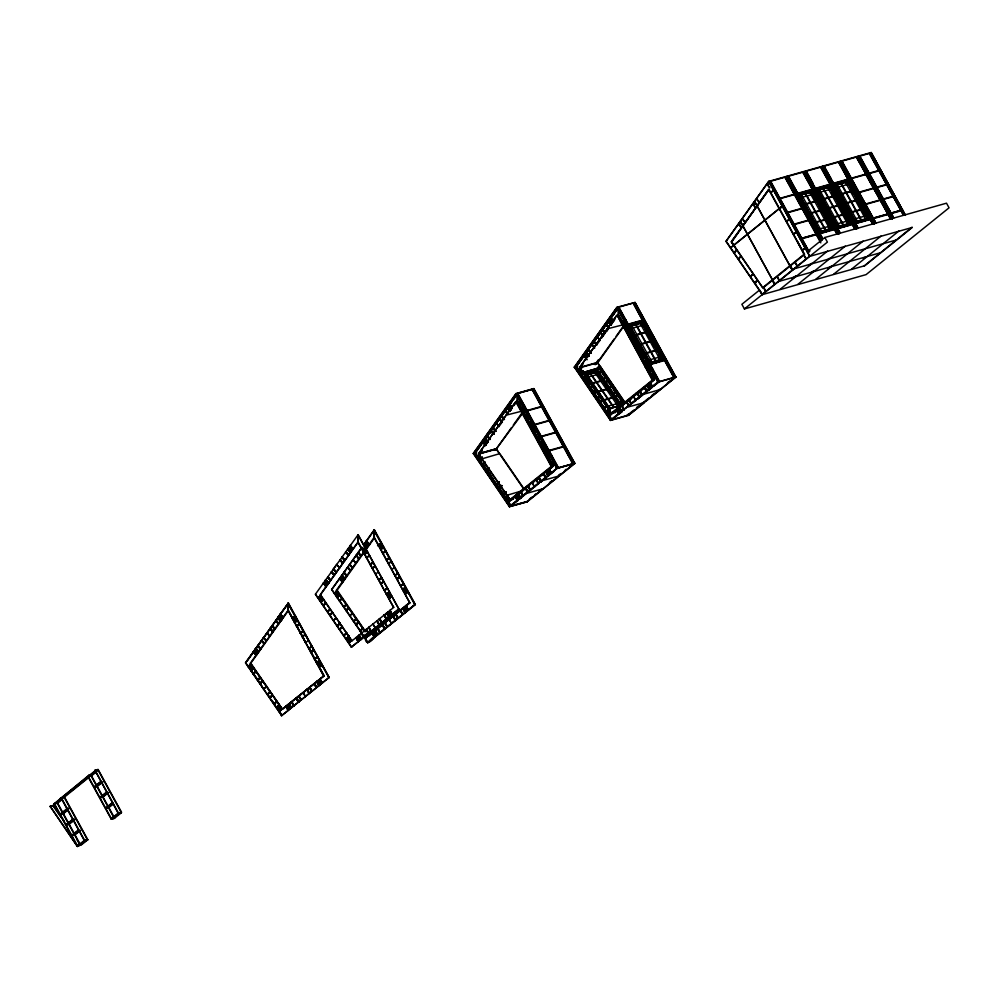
<?xml version="1.0" encoding="UTF-8"?>
<svg xmlns="http://www.w3.org/2000/svg" width="999" height="999" viewBox="0 0 999 999"><rect width="100%" height="100%" fill="white"/><g stroke="black" fill="none" stroke-linecap="round" stroke-linejoin="round"><path stroke-width="1.5" d="M250.499 663.311L282.23 709.377L323.888 675.836L288.149 610.551L288.149 603.234L245.717 662.699L281.618 715.671L329.171 677.547L288.449 603.146L245.417 662.787L281.918 715.596L279.72 711.563M357.854 534.74L357.854 542.07L393.594 607.355L358.142 541.982L357.854 534.74L398.876 609.053L358.142 534.665L315.422 594.218L351.323 647.19L398.876 609.053M363.986 544.592L374.338 530.094L374.338 537.425L409.777 602.784L374.038 537.499L374.051 530.182L415.072 604.495L407.854 610.152L407.417 608.641M517.22 395.104L517.22 400.961L553.259 466.158L517.507 400.886L517.519 395.017M618.581 308.703L618.568 314.56L654.308 379.845L618.281 314.648L618.281 308.778M586.563 352.422L576.423 366.621L579.07 370.467M281.081 615.484L280.394 614.098L283.179 617.519L282.005 616.508L280.02 619.28L280.931 617.357M263.861 637.587L278.309 617.357M281.493 620.204L278.122 616.957L288.449 603.146M266.271 640.883L263.286 637.762M282.68 617.894L283.479 617.432L282.58 616.333M336.638 564.485L339.71 567.819L336.638 564.485L333.279 569.193L336.064 572.602L320.204 594.83L351.935 640.896L320.492 594.742L358.142 541.982L336.064 572.602M350.786 547.002C347.415 540.834 358.279 555.556 350.1 545.604M361.988 547.402L331.606 589.647L361.7 547.477M352.46 567.744L349.463 564.622L352.547 567.956L349.975 564.248M368.868 544.755L369.368 544.38L367.969 543.668M517.957 500.536L510.701 506.081L474.787 453.109L517.22 393.643L557.954 468.032M510.988 506.006L475.074 453.022L516.658 394.767M507.467 407.979L511.775 401.923M620.516 411.001L617.732 413.087L618.993 414.086L611.75 419.767L575.849 366.783L618.281 307.317L659.015 381.718M617.719 308.441L576.136 366.708L612.05 419.68L615.384 416.995M611.5 319.493L610.826 318.094L613.611 321.516M594.293 341.596L597.652 336.888L599.85 340.472L597.489 343.781M608.516 321.653L618.006 308.354M609.939 321.678L608.753 320.667L611.625 324.3L610.938 322.902M611.438 321.89L611.65 321.278L611.438 321.89C609.24 326.298 612.824 317.382 613.099 321.89L611.338 324.375L609.128 320.791M596.703 344.88L593.706 341.758M762.299 294.618L725.998 241.346L768.656 181.418L871.253 152.497L905.057 214.623M804.12 254.27L768.643 189.46L731.705 242.033L762.911 287.999L804.595 254.445L768.905 189.248L731.206 241.92L762.674 287.65L804.382 254.058M246.865 661.413L252.897 652.959M256.144 648.413L253.172 651.922L256.543 655.169M256.356 648.114L258.142 645.616M258.354 645.317L260.989 641.62M255.719 651.997C251.885 653.833 258.004 650.461 255.245 649.35M280.956 616.945L280.007 616.658L281.293 615.197L279.308 617.969L278.334 616.658L281.206 620.292M255.981 652.322L254.832 652.896L256.306 651.173M280.382 617.12C283.279 614.335 277.497 621.128 281.256 616.208M255.107 653.221L256.568 651.498M281.518 616.533L280.344 618.181M280.057 618.269L281.219 617.27L281.006 617.894M256.056 652.859C259.328 649.225 253.134 655.044 256.169 655.044M291.908 616.795L288.436 610.476L250.799 663.224L282.517 709.302L250.212 663.398L287.862 610.639L287.862 603.309L329.171 677.547M273.152 631.892L270.579 628.184M325.05 583.054L326.336 581.58L325.349 582.979M350 548.089L349.013 549.487L350.299 548.014M324.563 584.065C319.655 578.671 331.343 593.518 323.464 583.266M324.837 584.328L326.298 582.604M349.787 549.363L351.248 547.639M325.1 584.652L326.561 582.929M350.05 549.7L351.511 547.964M326.049 584.29L325.062 585.676L326.348 584.203L325.686 583.828L326.348 584.203M326.835 583.191C331.73 588.598 320.055 573.738 327.934 583.99M350.999 549.325C354.108 546.391 349.638 549.687 351.298 549.238M350.512 550.337L351.111 551.51M341.246 578.496L340.247 579.882L341.533 578.409M342.02 577.397L341.421 576.223M366.196 543.531L367.47 542.057L366.483 543.444M365.709 544.542C360.801 539.135 372.49 553.995 364.598 543.743M341.021 579.77L342.495 578.034M365.971 544.805L367.445 543.069M341.283 580.094L342.757 578.359M366.233 545.129L367.707 543.394M342.245 579.72C345.342 576.785 340.871 580.094 342.532 579.632M367.195 544.755L366.196 546.141L367.482 544.68L366.82 544.305L367.482 544.68M341.758 580.731L342.357 581.905M365.047 631.855L336.401 590.259L364.485 550.899M364.985 550.524L374.038 537.499M364.248 552.197L337.125 590.222L364.86 630.481M366.046 549.687L374.325 538.086M515.946 393.581L473.264 453.409L509.453 506.768L527.297 501.735L574.875 463.436L533.803 388.549L515.946 393.581L557.017 468.469L574.875 463.436M476.423 452.797L473.426 453.608L516.133 393.806L534.015 388.823L516.008 393.981L556.743 468.381L574.587 463.349L533.866 388.948M485.714 438.449L475.374 452.947L479.77 459.827L480.556 458.953M487.512 435.939L504.582 412.013M513.498 399.513L517.807 393.469L558.541 467.869M510.651 405.519L508.678 408.291M484.203 443.231L485.664 441.496M509.153 408.266L510.914 406.456L509.415 408.591M484.465 443.556L485.939 441.82M510.002 408.429L511.176 406.78M485.427 443.181L487 441.62M510.302 407.679L509.378 409.602L511.65 406.743L509.84 404.632M508.079 407.117L510.277 410.701L512.05 408.216L511.65 406.743M494.955 449.125L478.583 453.746L516.058 401.398L551.748 466.583L510.052 500.149L478.359 454.07L515.746 401.673L551.261 466.421M482.042 450.262L479.907 454.195M485.539 445.367L487.3 442.882M499.575 425.686L501.935 422.377L499.15 418.956M509.877 411.263L506.88 408.141M513.911 405.606L517.507 400.886M482.33 450.187L478.009 456.78M511.525 427.56L496.203 449.038L499.55 453.883L496.441 448.776L524.325 410.976M513.299 425.075L522.177 412.637M646.365 400.599L675.811 376.898L657.804 382.055L617.07 307.655L635.077 302.497L675.936 377.11L628.359 415.409L610.501 420.442L574.313 367.083L617.007 307.255L635.039 302.447M577.472 366.471L574.487 367.295L617.007 307.255M598.438 335.789L600.799 332.48M601.011 332.18L602.797 329.67M603.009 329.383L606.73 324.163M586.138 355.994L585.476 355.632L584.49 357.018L586.763 354.158L585.377 353.434L586.263 354.533M611.388 320.954L610.426 320.667L612 319.118M609.727 321.978L611.713 319.193M611.65 321.278L610.476 322.265L610.801 321.116M585.264 356.905L587.025 355.095M611.675 320.217L610.764 322.178L611.937 320.542M610.476 322.265L611.975 320.13M585.526 357.23L587.062 356.693M586.7 356.243L586.475 356.855L588.061 355.307M587.762 355.382C581.455 356.743 591.995 364.21 583.891 355.844M611.525 413.786L579.645 367.482L616.795 315.359L579.408 367.744L611.825 413.698M581.455 366.246L583.091 363.948M588.973 355.706L585.988 352.585M601.423 338.261L602.996 336.064L600.212 332.642M603.209 335.764L604.994 333.254L602.21 329.832M606.081 331.73L607.842 329.27M614.972 319.28L613.311 321.603L611.113 318.019M594.767 347.914L592.207 344.18M606.381 331.643L608.141 329.183M598.513 359.603L596.053 363.049L596.628 363.886L595.754 363.137M597.265 362.712L614.36 338.748M616.133 336.263L622.352 327.56M579.907 367.744L597.764 362.712L623.501 326.636M809.864 256.318L768.83 181.368L725.998 241.346M768.855 189.86L731.443 241.596L734.789 246.516M253.122 673.963L255.881 671.116M257.417 680.207L259.877 677.434M260.177 677.347L257.705 680.119L260.19 677.372M339.31 600.836L342.058 597.976M343.606 607.067L346.066 604.295M343.893 606.98L346.353 604.22M482.492 464.285L484.415 462.362L482.767 464.185M339.785 629.607L342.245 626.835M340.072 629.52L342.545 626.748M276.835 701.56L274.375 704.32L276.86 701.573M486.775 470.529L489.248 467.757M344.081 635.839L346.84 632.991M583.541 377.972L586.013 375.199M586.301 375.112L583.841 377.884L586.313 375.137L584.927 373.127M587.837 384.203L590.297 381.431M501.91 485.639L499.45 488.411L501.923 485.664M602.672 380.02L605.132 377.247M602.959 379.945L605.431 377.172L603.209 380.294M503.746 494.655L506.206 491.883L503.434 494.717M617.807 395.142L616.158 396.99L617.819 395.154M622.102 401.373L619.63 404.145L622.115 401.398M80.557 845.029L77.41 846.453L50.187 806.318L53.247 805.456L64.423 821.665M49.95 806.58L53.247 805.456M90.235 775.761L88.199 776.348L111.563 819.03L114.623 818.156L91.259 775.474L98.039 770.017L94.967 770.891L54.046 803.77L77.41 846.453L50.187 806.318M80.744 845.366L87.812 839.747L64.448 797.065L61.376 797.926L84.753 840.609L77.41 846.453M250.836 663.786L248.064 666.62L251.124 663.711L250.287 665.022M249.101 666.096L248.314 666.97L249.151 665.659L251.149 669.068L250 667.407L250.911 666.87M251.536 667.682L251.011 668.019C247.302 661.987 254.171 671.39 249.887 665.796M250 667.407L251.149 666.608L250.474 665.634M251.798 667.719L252.872 666.758L252.035 668.069L249.75 664.76L250.886 666.408M251.199 668.631L250.687 669.43M250.649 669.867L253.122 667.107M250.811 670.616L253.296 667.869M251.111 670.529L253.584 667.782M251.061 670.966L253.534 668.219M251.348 670.891L253.821 668.131M319.98 596.54L321.066 595.579L320.279 596.453M319.643 597.489C323.214 598.301 319.742 600.899 320.167 597.14M319.992 598.838C321.478 599.125 316.908 595.317 320.292 598.751M320.891 597.839L322.315 599.425L321.178 597.764M253.359 674.313L255.844 671.565M253.659 674.238L256.131 671.49M320.891 600.137L320.105 601.023L321.191 600.062M320.804 602.047L323.576 599.213M321.054 602.397L323.813 599.562M323.364 605.744L326.124 602.921M334.39 593.556L337.237 590.397M335.289 592.956L334.49 593.843L335.577 592.882M335.839 592.919C339.398 593.731 335.939 596.341 336.363 592.582M257.655 680.556L260.14 677.809M257.954 680.469L260.427 677.722M336.188 594.268L337.625 595.841L336.188 594.268L337.362 593.194L335.939 591.62L337.362 593.194M337.974 594.592L339.061 593.618L338.274 594.505M259.728 683.553L262.2 680.806M337 597.477L339.473 594.73M260.015 683.466L262.487 680.719M337.287 597.402L339.772 594.655M259.965 683.903L262.437 681.156M337.237 597.839L339.722 595.079M260.252 683.816L262.737 681.068M337.537 597.752L340.01 595.004M327.647 611.987L330.132 609.24M327.947 611.9L330.419 609.153M339.548 601.186L342.02 598.438M339.835 601.098L342.32 598.351M473.426 453.608L476.548 452.622M329.72 614.984L332.192 612.237M330.007 614.897L332.48 612.15M329.957 615.334L332.43 612.587M263.886 689.098L266.371 686.35M330.257 615.247L332.729 612.499M479.021 456.381L480.894 458.004L479.021 456.381L479.545 456.031M343.843 607.417L346.316 604.67M344.131 607.342L346.616 604.582M477.959 457.217C478.821 452.784 481.88 464.61 479.932 457.105M267.233 694.455L269.705 691.695M267.52 694.367L269.992 691.62M267.47 694.804L269.942 692.057M267.769 694.717L270.242 691.97M480.257 456.743C477.659 451.348 481.718 461.426 481.955 457.167M482.242 457.08L481.156 458.042M482.192 457.517L479.72 460.264L481.019 461.163M480.007 460.189L481.693 458.316M494.955 449.188L478.583 453.808L481.705 458.916L499.787 453.621L523.988 488.798M480.182 460.939L481.83 459.103M345.904 610.414L348.389 607.667M480.469 460.864L482.117 459.028M346.203 610.339L348.676 607.579M480.419 461.288L482.067 459.453M346.154 610.764L348.626 608.016M480.719 461.213L482.367 459.378M346.441 610.689L348.913 607.941M269.543 697.801L272.015 695.054M269.83 697.714L272.302 694.967M337.225 625.886L339.697 623.126M337.512 625.799L339.985 623.051M482.729 464.647L485.202 461.888M337.462 626.236L339.947 623.488M483.017 464.56L484.665 462.724M337.762 626.148L340.234 623.401M574.487 367.295L577.597 366.296M339.535 629.233L342.008 626.485M339.822 629.145L342.295 626.398M273.826 704.033L276.598 701.198M487.025 470.879L488.961 468.968M581.543 367.707L578.483 370.629L581.256 367.794M353.409 621.316L355.894 618.568M579.52 370.092L578.733 370.979L579.57 369.667L581.855 372.977L581.006 371.241M276.136 707.392L278.908 704.557M353.708 621.228L356.181 618.481M353.658 621.665L356.131 618.918M580.606 369.717L580.069 370.055L581.668 371.765M276.386 707.742L279.146 704.907M353.946 621.59L356.418 618.831M279.608 705.581L277.135 708.328M581.318 370.417L580.169 368.756L582.754 371.99L580.781 373.951L583.254 371.191M279.108 706.38L279.32 705.656M277.385 708.678L278.172 707.804M281.106 709.777L278.521 706.543L279.558 706.018M278.671 707.579L280.369 709.652M343.831 635.464L346.303 632.717M489.085 473.876L491.033 471.965M344.118 635.389L346.591 632.629M489.335 474.225L491.271 472.315M581.955 371.678L580.307 369.792M583.004 370.841L582.754 371.99M279.683 710.501L278.883 711.375L280.22 710.764L277.635 707.529L279.358 709.028M279.67 708.204L280.819 709.864L281.606 708.978M580.819 373.514L581.618 372.627M583.304 370.766L582.217 371.728L581.568 370.617M355.719 624.662L358.191 621.915M356.019 624.587L358.491 621.84M581.243 374.613L584.003 371.79M581.48 374.975L584.253 372.14M281.893 708.903C275.399 717.245 283.142 704.545 281.393 709.702M346.129 638.823L348.614 636.063M346.428 638.736L348.901 635.988M346.378 639.173L348.851 636.425M346.665 639.085L349.138 636.338M586.063 374.238L596.903 370.979L620.978 405.919M595.004 364.573L596.378 363.524L595.591 364.41M347.877 639.31L347.078 640.197L348.164 639.235M595.292 364.498L596.091 363.611M348.426 639.273C351.985 640.084 348.526 642.694 348.951 638.935M583.791 378.321L586.263 375.574M494.905 477.584L492.957 479.508L497.177 484.615M348.776 640.621C349.013 639.098 351.049 644.892 349.063 640.534M349.662 639.635L348.526 637.974L349.95 639.547M350.562 640.946L351.648 639.972L350.861 640.859M360.015 630.906L362.487 628.146M360.302 630.819L362.787 628.071M594.243 371.116L594.904 370.392L594.755 371.853M596.69 368.806L597.577 367.807M594.23 371.94L594.492 372.939M596.915 369.555L598.551 367.682M596.678 370.429L599.05 367.807L624.113 404.233M596.603 370.704L599.075 367.957L582.754 372.59L600.849 367.295L625.049 402.472M596.091 371.89L597.24 370.617L621.303 405.557L620.641 406.293L596.578 371.341L587.424 373.851M596.316 372.427L596.803 371.89L586.688 374.837M579.645 367.482L597.502 362.387L624.812 402.734M496.59 484.777L499.075 482.03M496.89 484.69L499.363 481.943M496.84 485.127L499.313 482.38M497.127 485.039L498.776 483.216M588.086 384.553L590.559 381.805M598.101 373.551L599.363 372.652L598.713 373.376M588.374 384.478L590.846 381.718M601.098 371.391L598.626 374.138L601.386 371.303M366.146 634.989L367.295 636.65L366.146 634.989L365.259 635.976M498.901 488.124L501.373 485.377M499.188 488.049L500.849 486.213M365.584 635.614L366.496 636.338L365.522 635.426M590.147 387.55L592.619 384.802M590.434 387.475L592.919 384.727L590.684 387.824M365.871 637.362L365.072 638.249L366.158 637.287M590.384 387.912L592.869 385.152M367.52 642.619C383.641 625.936 366.408 651.485 365.309 638.598L368.082 635.764M366.483 548.101L363.698 544.68L374.325 529.657L415.359 604.595L367.782 642.894L365.459 638.661L368.306 635.489L409.602 602.534M726.273 241.471L762.337 294.268M602.921 380.369L605.681 377.547M595.666 391.346L594.605 393.019M503.196 494.355L505.669 491.608M594.318 393.094L595.966 391.258M503.484 494.28L505.132 492.445M604.982 383.366L607.742 380.544M605.219 383.728L607.991 380.894M505.506 497.714L507.979 494.967M505.794 497.627L508.266 494.88M505.744 498.064L508.216 495.317M506.031 497.977L507.692 496.153M508.179 496.79L506.793 498.576M507.529 498.126L507.03 498.926M509.727 499.975L507.792 498.164L508.616 497.739L509.29 498.726M508.091 498.089L509.677 499.787L509.153 500.137M597.652 398.451L600.124 395.704M508.616 497.739L507.792 498.164M597.939 398.376L600.424 395.616M597.902 398.801L599.55 396.978M598.189 398.726L599.837 396.89M508.141 499.512C509.94 499.675 503.858 494.43 509.577 501.098M609.677 388.087L611.912 386.089M609.977 387.999L611.625 386.163M509.04 500.824L508.254 501.698L509.877 501.011M510.227 499.75L511.013 498.876L511.588 499.7M508.791 501.973L511.263 499.225M736.6 249.738L734.115 252.485L735.339 252.148M599.962 401.798L601.61 399.975M600.249 401.723L601.898 399.887M734.365 252.847L736.837 250.087M612.487 394.268L614.959 391.521M612.774 394.193L615.259 391.433M613.548 393.706L615.209 391.87M613.024 394.543L615.496 391.795M738.411 258.729L740.883 255.969M604.258 408.042L605.906 406.206M604.545 407.954L606.193 406.118M738.661 259.078L741.133 256.331M615.621 396.703L617.27 394.867M615.084 397.54L617.557 394.792M606.568 411.388L609.04 408.641L606.805 411.738M606.855 411.313L609.328 408.554M607.092 411.663L608.741 409.827M609.44 409.453L610.089 408.716M609.74 409.665L607.267 412.412L590.734 387.387M607.554 412.337L608.953 410.539M609.989 410.015L609.19 410.901L610.277 409.94M607.804 412.687L608.591 411.8M609.378 411.501L608.853 411.85L610.789 413.648L610.052 412.487M610.639 414.772L608.066 411.538L609.79 413.024M618.706 403.259L608.229 406.106M619.917 402.934L621.565 401.111M610.739 413.474L609.09 411.588M618.631 404.632L620.391 403.184L619.73 403.908M620.204 402.859L621.853 401.024M610.102 414.498L609.315 415.384L610.926 414.685M612.025 412.987L609.552 415.734L654.02 379.92M750.549 276.348L753.021 273.589M750.786 276.698L753.258 273.938M757.317 279.832L754.844 282.58L756.056 282.23M757.554 280.182L755.082 282.929L756.305 282.592M600.849 367.295L598.101 363.923M506.768 495.342L520.392 491.308M513.036 499.313L509.852 499.762L513.036 498.688M607.829 409.028L622.939 404.57M615.584 412.575L611.126 413.211M253.396 673.863L255.894 671.128M323.102 605.382L325.587 602.647M323.389 605.294L325.886 602.559M327.397 611.613L330.182 608.803M269.78 698.151L272.265 695.416M274.076 704.395L276.561 701.66M355.969 625.024L358.454 622.29M356.256 624.937L358.741 622.202M360.264 631.256L362.749 628.521M360.552 631.168L363.037 628.446M499.138 488.474L501.635 485.751M600.199 402.16L601.86 400.337M604.495 408.391L606.98 405.656M615.871 397.065L617.519 395.242M620.154 403.296L621.815 401.473M626.81 330.219L628.658 328.708M525.749 416.546L527.597 415.035M630.519 337L633.304 334.74M529.47 423.326L532.242 421.066M382.567 553.084L385.639 550.736M296.391 626.223L299.163 623.95M386.288 559.865L389.061 557.604M386.576 559.79L389.348 557.517M300.1 633.004L303.172 630.656L300.387 632.904M540.459 442.807L542.307 441.296L540.159 442.857M645.242 363.261L648.014 361.001M380.806 583.99L383.579 581.73M381.094 583.903L383.866 581.643M384.515 590.771L387.587 588.423M311.101 652.472L313.873 650.212L310.801 652.534M314.81 659.265L317.595 656.992L314.797 659.24M769.018 181.706L871.253 152.884L905.231 215.372M617.07 307.655L658.079 382.142L675.936 377.11M786.65 176.398L821.578 240.497M770.579 192.295L774.575 189.71M770.778 192.682L774.787 190.085M635.077 302.497L675.649 377.023M622.727 322.153L624.625 320.629L626.311 324.313M623.538 321.89L622.639 322.615L623.913 321.353M624.1 321.953L625.849 323.926L624.899 323.152M623.613 321.428L625.299 325.125L624.313 323.314L625.611 322.427M778.533 199.088L880.606 170.392M625.386 324.663L624.5 325.374L622.439 322.227L625.799 319.817M822.352 166.333L856.555 229.096M523.039 408.266L523.601 407.979L524.5 410.327L523.326 408.191M623.801 327.285L652.322 380.095M626.748 324.912L644.43 320.005M624.812 326.573L626.96 325M625.024 326.96L627.172 325.374M628.383 324.538L650.237 364.036M523.251 409.64C524 408.079 525.886 415.859 522.564 407.754M629.545 324.65L630.893 324.263L628.858 324.837M628.945 325.549L642.632 321.366L663.448 359.39L662.062 360.701M630.869 324.962L630.981 323.726M523.651 412.088L526.436 409.84M631.68 325.774L631.655 324.65L639.547 322.565M523.751 412.899L525.686 411.238M524.05 412.812L525.899 411.313M523.963 413.286L525.824 411.788M629.745 328.059L630.906 327.435L630.357 327.884M524.25 413.199L526.111 411.7M627.022 330.607L628.87 329.108M627.31 330.519L629.17 329.021M779.332 208.304L783.341 205.707M798.026 193.681L819.879 233.179M779.545 208.679L783.553 206.094M639.81 321.516L640.796 321.878L639.51 322.914M799.188 193.794L800.536 193.406L798.501 193.981M639.273 322.789L639.822 322.34L639.847 323.476M798.588 194.693L812.262 190.509L833.091 228.534L832.167 229.27L811.588 191.883L799.637 195.329L811.725 191.771L831.255 228.534M642.632 320.517L664.497 360.015M840.209 161.301L874.4 224.063M800.511 194.106L800.624 192.869M662.799 360.115L641.982 321.878L642.632 321.366M801.186 195.03L801.298 193.794L806.468 192.482M525.961 416.92L528.109 415.347M799.387 197.203L800.549 196.578L799.999 197.028M364.111 548.513L364.997 547.802M363.673 549.375L364.223 549.088L365.135 551.436L363.961 549.3M642.644 324.8L644.555 323.589M809.452 190.659L810.439 191.021L809.153 192.058M643.406 325.025L642.844 325.474L642.082 322.627L630.132 326.074M808.915 191.933L809.465 191.483L809.49 192.62M643.731 325.087L630.981 328.534M364.548 550.374C359.615 546.79 369.455 553.821 364.523 550.237M543.381 406.331L525.524 411.363M812.262 190.509L811.625 191.021L832.442 229.258L831.705 229.845M630.731 337.387L632.879 335.814M364.66 552.172L363.773 552.884L364.96 552.085M817.032 188.749L818.381 188.374L816.358 188.948M60.015 799.038L89.086 775.074L92.37 774.587L89.086 775.074M94.768 770.504L97.827 769.642L121.403 812.699L118.344 813.573L95.03 770.291L98.089 769.43L121.466 812.112L117.807 815.047M849.649 224.538L850.936 223.501L830.119 185.477L816.533 189.585L829.744 185.764L850.574 223.801M364.385 554.008L367.17 551.76M364.672 553.921L367.457 551.673M858.054 156.269L892.257 219.031M61.326 798.526L54.545 803.983L57.617 803.121L62.138 799.475M364.598 554.383L367.382 552.147M813.024 193.356L814.185 192.732M818.356 189.073L818.468 187.837M364.885 554.308L367.669 552.06M818.88 188.973L819.03 189.997L821.752 189.236M64.036 796.84L67.557 794.018M69.893 792.12L87.475 777.971M89.81 776.086L92.158 774.2M837.424 226.723L817.769 190.072L829.582 186.738L849.113 223.501M59.665 800.911L57.105 802.896L79.745 844.255M63.074 798.164L88.849 777.422M813.373 194.231L800.624 197.677M95.991 772.227L91.471 775.861L88.399 776.722L95.18 771.265L98.252 770.404M377.522 545.791L381.431 542.632M632.517 340.647L635.302 338.411M379.295 544.755L378.409 545.479L379.595 544.68M529.67 423.713L531.53 422.215M632.817 340.572L634.665 339.073M817.244 192.158L818.406 191.546L817.844 191.995M529.97 423.626L531.83 422.127M632.729 341.034L634.59 339.535M379.857 544.817L381.593 546.665L379.857 544.817L380.419 544.517M633.016 340.959L634.877 339.46M380.082 546.178C382.654 551.798 378.796 539.685 381.368 545.292M826.997 187.025L828.296 185.989L827.859 185.19M366.583 558.029L369.667 555.706M292.307 618.144L295.092 615.896M293.119 617.894L292.22 618.606L293.194 617.432L294.88 621.128L293.893 619.318L295.105 618.643M829.47 185.989L830.119 185.477M294.405 617.007L295.592 616.208M786.35 221.104L790.346 218.519M293.943 617.732L295.429 619.929M381.855 546.803L382.754 546.078M531.456 426.973L534.253 424.725M786.55 221.491L790.559 218.906M833.728 183.616L855.581 223.114M531.755 426.885L533.616 425.399M531.668 427.36L533.528 425.861M531.967 427.272L533.816 425.774M294.53 618.806L295.192 618.431L293.893 619.318M380.569 549.438L383.653 547.115M834.877 183.716L836.238 183.341L834.202 183.916M835.776 183.242L836.325 182.792L836.213 184.041M380.781 549.825L383.866 547.489M830.881 188.312L832.042 187.7M836.725 183.941L836.887 184.965M853.246 217.969L835.614 185.04L847.427 181.706L867.232 218.244M294.068 621.378L294.967 620.654M294.892 618.506C292.62 612.949 296.428 623.326 296.566 619.218M830.943 189.41L831.505 188.973L818.468 192.645M297.065 619.517L294.28 621.753M637.724 345.279L636.45 346.603M296.466 620.154L296.778 619.592M636.163 346.69L638.024 345.192M835.089 187.125L836.25 186.513L835.701 186.963M294.393 622.577L297.465 620.242M294.605 622.951L297.677 620.629M845.154 180.594L845.703 180.157L845.591 181.393M382.779 553.471L385.564 551.223M383.067 553.384L385.864 551.136M844.892 181.643L845.191 182.555M100.762 781.455L93.981 786.912L97.053 786.051L101.573 782.417M370.304 564.822L373.089 562.574M100.974 781.842L94.193 787.299L97.265 786.438L104.033 780.981M370.592 564.735L373.389 562.487M847.327 180.956L847.964 180.432L868.793 218.469L867.494 219.505M536.675 431.605L534.815 433.091L536.962 431.518M67.707 809.677L63.199 813.311L60.127 814.173L66.908 808.715L69.967 807.854M67.92 810.052L63.399 813.698L60.34 814.56L67.12 809.103L70.18 808.241M296.591 626.598L299.388 624.363M296.89 626.523L299.675 624.275M848.725 183.279L849.887 182.667L849.337 183.117M639.01 352.51L641.795 350.274M639.31 352.435L642.095 350.187M639.223 352.897L642.007 350.649M372.09 568.081L375.174 565.759M639.51 352.809L642.307 350.574M848.8 184.378L849.35 183.941L836.787 187.55M372.302 568.468L375.087 566.221M372.59 568.381L375.374 566.133M386.501 560.252L389.285 558.004M386.788 560.177L389.573 557.929M537.949 438.836L539.81 437.337M538.249 438.748L540.109 437.25M641.008 356.156L643.793 353.908M538.161 439.223L540.946 436.975M641.296 356.081L644.093 353.833M538.461 439.135L541.246 436.888M793.356 233.916L797.352 231.331M793.568 234.29L797.564 231.706M300.312 633.391L303.097 631.143M300.599 633.304L303.384 631.056M388.286 563.511L391.358 561.188M388.486 563.898L391.571 561.575M539.947 442.482L542.095 440.896M72.69 819.292L65.922 824.749L68.981 823.888L73.501 820.241M106.556 792.032L99.775 797.489L102.835 796.628L107.355 792.994M106.756 792.419L99.987 797.876L103.047 797.015L108.704 792.469M74.838 819.717L69.193 824.262L66.121 825.137L72.902 819.679L75.974 818.805M302.098 636.65L305.17 634.328M302.31 637.037L305.382 634.702M644.73 362.949L646.877 361.363M648.014 360.377L661.326 356.481L660.776 356.93M647.939 361.276L649.1 360.664L648.551 361.114M797.277 241.096L804.108 254.283M378.584 579.944L381.668 577.609M378.796 580.319L381.581 578.084M379.083 580.244L381.868 577.996M543.668 449.263L545.529 447.764M651.623 362.212L652.484 362.674L651.922 363.124M543.956 449.188L545.816 447.689M646.715 366.583L648.576 365.097M648.863 365.01L645.229 367.132L648.463 366.084M650.087 364.16L665.234 359.428L649.8 363.236L650.986 363.436M646.927 366.97L648.788 365.472M817.657 229.52L830.693 225.849M647.227 366.895L649.075 365.397M817.582 230.419L818.743 229.807L818.181 230.257M308.529 640.446L305.444 642.769L303.521 638.011M652.122 363.798L653.408 362.749L652.235 362.55L651.685 362.999L662.499 359.578M647.627 367.62L649.512 366.096L651.198 369.792M647.827 368.007L648.726 367.282M648.988 367.42L650.461 369.48L649.288 367.345M380.582 583.591L383.653 581.256M660.839 358.029L662.737 356.818M659.652 360.015L660.202 359.565L660.364 360.589M547.377 450.861L565.072 445.966M649.213 368.793C645.579 361.451 652.459 372.065 649.387 370.854M799.774 195.217L819.854 231.531M545.666 452.909L547.814 451.336M821.265 231.356L822.115 231.818L821.565 232.268M545.866 453.296L548.026 451.71M78.484 829.869L71.703 835.326L74.775 834.465L79.296 830.818M112.338 802.609L105.557 808.066L107.605 807.492M394.78 575.374L397.852 573.051M819.717 233.304L834.877 228.571L819.442 232.38L820.616 232.58M78.696 830.256L71.916 835.713L74.987 834.839L80.632 830.294M112.55 802.996L105.769 808.453L108.841 807.592L113.362 803.945M394.98 575.761L398.064 573.438M549.35 451.698L546.266 454.021L546.453 453.134M108.629 807.204L113.149 803.571M547.664 453.608L547.065 454.245M547.939 453.746L548.488 453.446L549.113 455.894L549.962 455.507L549.113 455.894M665.234 359.428L654.807 363.037M802.122 249.912L806.118 247.327M830.481 227.173L832.379 225.961M802.322 250.299L806.33 247.715M549.438 456.843L547.165 453.309L548.151 455.107L549.45 454.22L550.437 456.031M829.295 229.158L829.844 228.721L830.007 229.733M308.591 648.513L311.663 646.178M308.803 648.888L311.875 646.565M835.426 225.387L836.588 224.775L836.038 225.212M549.662 455.594L548.201 453.534M396.765 579.02L399.563 576.773M548.938 456.531L548.039 457.255L549.725 456.755M397.065 578.933L399.85 576.698M548.538 457.554L551.323 455.307M384.29 590.372L387.088 588.124M384.59 590.284L387.375 588.049M834.877 228.571L821.765 232.942L823.051 231.893L821.328 232.143L832.142 228.721M837.15 226.948L837.711 226.498L817.769 190.072M768.656 181.418L809.689 256.368L912.287 227.447L864.709 265.746L762.112 294.68L759.565 290.047L741.87 304.295L744.417 308.928L866.071 274.625L949.05 207.817L946.515 203.184L824.849 237.487L807.155 251.736L810.114 250.899M839.123 226.323L839.697 227.01M310.589 652.16L313.374 649.912M310.876 652.072L313.661 649.825M837.574 228.272L852.721 223.539L837.299 227.347L838.473 227.547M848.213 220.767L847.651 221.216L848.813 220.592L835.788 224.275L837.537 227.472M386.288 594.018L389.373 591.695M848.338 222.14L850.236 220.929M610.901 413.449L652.597 379.882M386.501 594.405L389.573 592.07M611.113 413.823L652.809 380.269L617.12 315.072L623.538 327.497L625.599 326.785M847.14 224.126L847.701 223.676L847.864 224.7M654.308 379.845L612.649 413.386L612.075 412.55M388.299 594.717L387.4 595.429M853.283 220.354L854.445 219.743L853.883 220.18M388.561 594.855L389.123 594.555L390.035 596.915L388.561 594.855L389.123 594.555M762.175 294.405L809.752 256.106M400.487 585.801L403.559 583.478M618.181 410.639L619.055 411.001L616.932 411.638L619.73 409.553M618.756 408.466L619.168 409.84L620.017 409.465M649.612 385.339L650.486 385.701L649.612 385.339L651.148 384.253L648.651 386.263M744.417 308.928L827.397 242.12L824.849 237.487M87.924 776.56L111.301 819.242L118.344 813.573M849.55 224.812L849.999 223.689L839.172 227.11L840.908 226.86L839.622 227.909L849 225.262M617.732 411.763L619.805 410.402L617.944 412.15M649.163 386.463C652.734 384.702 648.363 387.187 650.936 385.189M388.786 596.216L390.06 597.939L388.786 596.216L390.072 595.329L388.798 593.606L390.072 595.329M649.375 386.85L651.148 385.577M81.693 844.13L87.338 839.572L84.278 840.446L77.497 845.903L79.545 845.329M509.852 499.762L551.535 466.208M851.822 224.263L852.721 223.539M855.007 221.915L855.556 221.466L835.614 185.04M111.301 819.242L114.361 818.381L121.403 812.699M618.98 412.088L620.816 410.914M650.399 386.788L650.699 386.089L649.15 387.787L651.947 385.701L652.097 387.287L649.088 389.697L646.877 385.664M390.559 596.84L391.745 596.041L390.859 596.753M856.967 221.278L857.816 221.753L857.267 222.19M553.259 466.158L510.976 499.3L508.491 502.06L511.276 505.919M511.888 499.625L519.018 493.881M521.278 492.057L524.862 489.173M526.236 488.074L528.733 486.051M534.702 481.256L532.13 483.017L534.627 486.963L532.417 482.929M536.663 479.67L539.46 477.422M541.67 475.636L544.155 473.638M546.391 471.84L549.675 469.193L551.323 473.526L550.624 472.227M550.636 468.419L552.572 466.858M657.954 381.93L610.389 420.229L628.396 415.06M314.298 658.94L317.382 656.618M610.501 420.442L658.079 382.142M855.419 223.239L870.579 218.506L855.144 222.315L856.318 222.515M857.03 222.065L858.466 221.303L857.467 222.877M620.928 412.375L618.993 414.086M621.703 411.75L619.23 407.929M631.43 403.921L628.646 406.156L626.423 402.135M632.429 403.121L635.689 400.649L633.478 396.615M637.387 399.125L641.882 395.504L639.672 391.471M645.466 392.619L642.145 395.292L639.959 391.246M653.471 386.176L657.904 382.605M624.238 409.865L622.302 405.606M628.92 406.094L626.997 401.835M637.674 399.051L639.66 397.452L637.424 393.294M643.543 394.318L646.865 391.645L644.655 387.612M647.127 391.433L644.929 387.387L647.14 391.421L649.65 389.41L647.439 385.377M647.951 384.965L650.149 388.998L652.384 387.2L650.736 382.879M653.758 386.101L658.191 382.53M863.336 212.225L865.509 216.184L866.058 215.734M402.485 589.447L405.269 587.212M402.772 589.373L405.557 587.125M402.697 589.835L405.769 587.512M516.683 498.089C521.615 494.93 514.41 500.099 518.006 497.327L517.707 496.79M548.101 472.789L549.875 471.516L548.601 473.089M866.92 216.508L868.081 215.896M516.883 498.464L518.206 497.714M864.997 219.093L865.983 219.443M405.194 589.422L406.094 588.711M404.757 590.284L406.481 592.132M405.307 589.997L406.218 592.345M792.244 278.746L795.566 276.074M866.957 218.469L855.281 221.691L853.97 219.293M509.453 506.768L557.017 468.469M793.631 277.772L795.841 275.999M809.078 265.347L811.575 263.336M866.408 219.43L867.844 218.656L867.407 219.78M520.641 498.076L538.573 483.641M316.296 662.587L319.38 660.264M544.405 478.946L540.821 481.83L538.611 477.797M553.808 471.528L545.516 478.046L543.306 474.026M405.631 591.271C400.699 587.699 410.539 594.73 405.606 591.146M316.508 662.974L319.58 660.639M319.98 661.375L317.195 663.623M319.38 662.012L319.692 661.463M318.306 663.286L317.407 663.998L319.468 667.145M319.792 663.985C325.462 671.028 315.996 660.726 319.905 661.837M869.28 219.543L870.579 218.506M318.569 663.423L320.304 665.272M406.044 592.994L405.157 593.718M626.585 415.584L628.821 413.786M636.538 407.567L638.798 405.756M405.357 594.093L408.154 591.858M629.395 413.623L633.853 410.04M640.446 404.57L644.055 401.823M644.33 401.598L648.838 397.977M651.51 395.666L654.782 393.181M657.579 390.934L659.79 389.16M667.482 382.804L669.992 380.944M405.094 594.305L408.304 591.72M318.793 664.785C320.542 665.034 314.985 659.215 320.067 666.508C318.494 666.333 318.993 667.295 319.568 666.208M321.965 664.984L318.881 667.32L322.252 664.909M351.935 640.896L393.881 607.267M549.462 482.779L551.448 481.193M558.429 475.574L560.639 473.788M569.455 466.533L573.076 463.773L532.355 389.373M529.458 499.05L531.68 497.252M535.027 494.555L535.801 493.943M538.586 491.695L541.895 489.035M549.75 482.704L551.735 481.106M558.728 475.487L561.213 473.476M564.485 470.841L566.133 469.218M527.172 501.51L574.75 463.211L556.905 468.244L509.328 506.543L527.297 501.735M811.2 272.827L813.411 271.041M356.069 637.562L358.304 641.733L355.806 637.774L356.356 637.474L356.805 638.985M357.754 638.061L358.341 638.511L357.754 638.061L359.003 637.062M389.473 612.687L388.224 613.686M389.747 610.601L390.434 611.763M811.488 272.739L813.698 270.966M827.222 260.077L829.42 258.304M845.291 246.166L797.876 284.34M357.305 639.198L359.078 637.911L357.517 639.572M388.736 613.898L390.509 612.624L388.936 614.273M358.554 639.51L357.305 640.521L358.841 639.435L358.254 638.973L358.841 639.435M359.528 638.723L360.801 639.722L358.291 635.764L360.527 639.934M388.986 615.009L389.985 616.221L389.285 614.922M389.972 614.21C393.618 612.287 388.449 614.223 390.259 614.135M351.323 647.19L378.933 624.962L376.723 620.928M379.195 624.75L398.589 609.14M366.433 633.865L368.119 636.326L409.777 602.784M368.119 636.326L410.077 602.709M373.951 633.503L372.702 634.502L374.238 633.416M374.925 632.704L374.513 631.331M405.369 608.204L406.905 607.117L405.656 608.116M404.682 608.903L403.421 607.916L405.919 611.863L403.683 607.704M373.501 634.627L375.274 633.354M404.92 609.328L406.693 608.054M827.946 268.681L831.543 265.934M373.713 635.014L375.487 633.741M405.132 609.715L406.905 608.441M863.136 241.134L815.733 279.308M281.943 709.465L306.73 689.497L308.941 693.531M320.142 668.381L324.176 675.761L306.993 689.285L309.203 693.318M374.051 635.651L373.489 635.951L374.75 636.95L408.141 610.064L406.206 605.819M374.737 634.952C378.384 633.016 373.214 634.952 375.037 634.865M406.168 609.652L404.92 610.651L406.456 609.565L405.869 609.115L406.456 609.565M299.388 695.716L314.785 683.316M317.045 681.505L324.176 675.761M287.762 706.63C283.441 709.989 291.171 705.968 288.324 704.47M319.18 681.33L320.067 681.705L319.18 681.33C323.289 678.259 316.683 683.241 318.494 682.042M415.072 604.495L374.2 637.25L372.277 633.129M287.312 707.767L289.086 706.48M318.743 682.467L320.804 681.106L318.943 682.841M287.525 708.141L289.298 706.867M281.331 715.759L288.599 710.214C284.703 709.09 292.732 705.619 288.561 708.079L288.561 708.079M319.98 682.779L320.267 682.08L318.731 683.791L321.516 681.693M320.966 681.992L321.815 681.618L322.515 682.904L321.666 683.279L321.228 681.78M321.666 683.279L328.596 677.709M880.993 236.101L833.578 274.275M863.361 258.691L865.571 256.918M898.838 231.069L851.435 269.243M864.297 265.871L911.987 227.273M529.745 423.226L531.605 421.74M366.371 557.629L369.455 555.319M370.08 564.41L372.877 562.187M370.379 564.335L373.176 562.112M641.221 356.543L644.018 354.32M644.929 363.324L648.026 361.026M543.881 449.65L545.741 448.164M396.978 579.408L399.775 577.185M397.277 579.32L400.075 577.097M400.699 586.188L403.783 583.878M314.51 659.328L317.307 657.105M833.69 228.359L834.577 228.034M851.548 223.326L852.434 223.002M869.392 218.294L870.279 217.969M664.06 359.215L664.934 358.891M768.243 184.091L767.032 184.44L769.817 187.849L767.244 184.141M789.984 185.339L792.419 184.653M807.829 180.307L810.264 179.62M825.686 175.275L828.321 174.975L825.886 175.662M845.966 169.555L843.531 170.242L846.178 169.942M861.388 165.21L863.823 164.523M875.586 161.201L874.362 161.551L875.798 161.588M790.184 185.727L792.619 185.04M808.041 180.694L810.476 180.007M861.588 165.597L864.023 164.91M812.711 184.103L840.171 233.017L805.781 171.428M823.626 166.396L831.143 178.896M845.903 175.187L872.851 223.801L838.461 162.213M754.607 201.336L792.407 270.379L754.757 201.598M754.233 203.746L753.009 204.083L755.793 207.505M754.02 204.033L752.796 204.383L755.581 207.792M856.318 157.18L865.309 173.002M830.569 179.058L833.129 182.517M865.022 173.077L865.808 173.302M779.969 198.326L794.217 194.305M797.814 193.294L812.075 189.273M829.919 184.241L815.671 188.262L837.736 228.147M833.516 183.229L847.776 179.208M851.373 178.197L865.621 174.176M869.217 173.164L878.608 170.517M802.746 192.557L806.767 191.421M820.604 187.525L824.625 186.388M847.964 180.432L834.939 184.116L855.756 222.14M798.676 194.63L811.9 190.797L832.716 228.833M834.377 184.553L847.602 180.732L868.418 218.769L855.381 222.44L834.565 184.415M819.954 188.823L824.312 187.45M838.086 183.566L843.256 182.255M801.111 194.33L803.795 193.569M820.304 188.911L824.325 187.775M817.482 190.297L829.445 186.85L849.387 223.277L837.574 226.611M835.339 185.265L847.289 181.818M798.738 201.348L801.173 200.662M816.595 196.316L819.03 195.629M834.44 191.284L837.087 190.984L834.652 191.658M854.732 185.564L852.297 186.251L854.944 185.939M870.141 181.219L872.577 180.532M884.352 177.21L883.128 177.547L884.552 177.597M798.95 201.736L801.385 201.049M816.807 196.703L819.242 196.016M870.354 181.593L872.789 180.906M740.384 221.316L774.949 284.44L740.521 221.541M804.557 204.196L816.37 200.861M822.414 199.163L834.227 195.829M840.259 194.131L852.072 190.797M804.682 204.67L816.495 201.336M822.539 199.638L834.352 196.303M840.384 194.605L852.197 191.271M739.997 223.676L738.785 224.026L741.558 227.447M739.784 223.976L738.573 224.313L741.358 227.735M787.612 212.3L801.86 208.279M859.015 192.17L873.263 188.149M876.872 187.125L886.25 184.49M787.824 212.675L802.072 208.666M859.227 192.545L873.476 188.524M877.085 187.512L886.463 184.865M805.756 214.148L808.191 213.461M823.601 209.116L826.036 208.429M841.458 204.083L844.093 203.784L841.658 204.47M861.737 198.364L859.302 199.051L861.95 198.751M877.159 194.018L879.595 193.331M891.358 190.022L890.134 190.359L891.57 190.397M809.54 213.299L821.365 209.977M827.397 208.267L839.21 204.945M845.241 203.234L857.067 199.9M805.968 214.535L808.391 213.848M823.813 209.503L826.248 208.816M877.359 194.405L879.794 193.719M809.677 213.774L821.49 210.452M827.522 208.741L839.335 205.419M845.379 203.709L857.192 200.374M794.105 224.163L808.353 220.142M865.509 204.021L879.757 200.012M883.353 198.988L892.744 196.341M794.317 224.538L808.566 220.529M865.721 204.408L879.969 200.387M883.566 199.375L892.944 196.728M814.535 222.415L826.348 219.081M832.379 217.382L844.192 214.048M850.236 212.35L862.05 209.016M814.66 222.889L826.473 219.555M832.504 217.857L844.33 214.523M850.361 212.824L862.174 209.49M812.761 226.96L815.196 226.273M830.606 221.928L833.041 221.241M848.463 216.895L851.111 216.596L848.675 217.282M868.743 211.176L866.308 211.863L868.955 211.563M884.165 206.83L886.6 206.144M898.363 202.822L897.152 203.172L898.576 203.209M812.974 227.347L815.409 226.661M830.818 222.315L833.253 221.628M884.377 207.205L886.812 206.518M853.633 219.231L866.67 215.559L865.509 216.184M819.58 231.756L831.668 228.197M860.151 222.115L865.509 220.604M802.085 238.724L816.333 234.715M819.929 233.691L834.177 229.67M837.786 228.659L852.035 224.638M855.631 223.626L869.879 219.605M873.488 218.594L887.736 214.573M891.333 213.561L900.711 210.914M610.426 320.667L611.088 321.029M610.214 321.94L611.063 322.103M640.846 316.021L650.436 334.141M625.312 322.515L624.687 323.027M626.985 323.214L626.385 323.851M641.82 319.031L633.403 303.047M622.302 324.987L607.167 328.858M627.784 323.439L624.999 325.674M628.184 324.151L642.432 320.13M629.045 325.487L642.257 321.653L663.074 359.69M631.468 325.187L638.174 323.289M634.914 335.052L646.728 331.718M635.039 335.527L646.865 332.192M586.163 352.984L588.361 356.568M584.178 355.756L586.388 359.34M586.438 355.919L585.476 355.632M639.897 344.156L651.723 340.834M640.034 344.63L651.847 341.308M574.313 367.083L577.297 366.246M644.892 353.271L656.705 349.937M645.017 353.746L656.83 350.412M585.514 373.039L597.34 369.705L621.74 405.144M587.549 373.014L592.907 371.503M592.057 372.028L596.328 370.816M581.942 375L580.144 375.512L582.08 374.837L589.872 386.138M586.026 373.776L597.24 370.617M588.536 373.738L592.619 372.59M587.562 374.288L592.919 372.777M586.563 374.975L596.553 372.152L619.617 405.631M587.687 374.862L590.409 374.101M598.938 373.913L597.951 374.5L601.435 379.558M588.211 377.048L598.201 374.225M650.287 364.548L664.535 360.527M510.052 404.333L512.337 408.129M650.699 365.297L647.327 367.707L647.29 366.408M591.895 383.216L602.235 380.294M592.07 383.666L602.409 380.756M510.327 407.28L509.378 406.993L510.027 407.355M508.591 408.079L507.704 406.98L510.564 410.614M652.684 368.906L649.313 371.316L648.126 367.919M524.75 406.143L521.378 408.554L518.493 402.06M523.264 407.03L525.249 410.639M522.852 407.667L521.878 408.853M521.241 411.313L506.106 415.184M526.723 409.752L523.439 411.7M527.122 410.477L541.371 406.456M597.664 391.583L608.004 388.661M597.827 392.045L608.166 389.123M496.59 423.214L499.075 426.71L496.303 423.289M648.95 386.176L647.914 384.84L650.149 388.998M603.421 399.95L613.761 397.04M603.596 400.412L613.935 397.49M490.646 432.854L487.487 433.466M640.521 392.495L635.851 393.369M534.765 424.438L549.013 420.429M633.778 396.528L635.976 400.562M534.977 424.825L549.225 420.804M485.102 439.298L487.387 443.094M484.602 439.685L485.489 440.771M485.414 440.559L483.728 443.256M630.831 399.513L627.647 399.962M483.329 441.783L483.928 442.957M483.129 442.082L485.327 445.666M622.702 404.832L609.315 408.603L621.303 405.557M608.341 410.926L605.219 411.925L608.191 411.089M619.305 408.179L620.966 412.5M616.808 410.189L619.018 414.223M541.258 436.301L555.506 432.28M478.858 454.07L496.703 449.038M541.458 436.688L555.719 432.667M495.317 449.85L494.405 449.538M480.369 458.354L479.245 456.118M549.225 450.874L563.486 446.853M548.164 452.497L549.562 452.085M549.15 454.308L548.526 454.82M551.411 454.845L550.511 455.569M551.623 455.232L548.251 457.642L552.872 464.847M549.8 470.654L547.302 472.664L547.864 472.365M546.653 471.628L549.512 470.816M550.586 472.102L548.389 474.026M548.938 473.738L549.363 475.112M537.974 479.233L534.79 479.682M529.57 485.439L526.798 486.663M518.256 494.493L519.88 498.688M518.381 495.954L516.171 497.877M518.006 497.327L517.132 496.953L517.707 497.402M369.155 544.68L366.583 540.958M516.933 499.2L517.644 500.487M516.958 499.325L519.455 497.315L519.905 498.826M527.335 501.386L509.49 506.418L473.563 453.459M364.797 547.415L362.3 549.575M381.268 542.769L378.484 545.017M364.223 549.088L365.135 551.436M382.967 546.465L380.469 548.626M339.648 578.708L342.432 582.117M378.234 571.952L375.736 574.125M394.418 567.395L391.92 569.555M315.422 594.218L351.623 647.102M336.401 590.259L365.085 631.418M337.013 590.659L334.54 593.406M288.149 610.551L323.601 675.923M280.007 616.658L280.669 617.032M279.782 617.944L280.632 618.094M295.379 615.821L292.008 618.231L294.368 621.291M389.685 592.894L387.187 595.054M267.22 632.879L270.005 636.301M253.971 651.46L254.57 652.634M256.006 651.91L255.057 651.623M254.832 652.896L255.682 653.059M257.942 652.559L257.63 651.298M253.409 667.032L250.936 669.78M365.309 638.598L367.807 642.544M374.75 636.95L373.751 635.739M322.04 664.522L321.154 665.247M266.658 686.263L263.599 689.173L260.552 683.741M320.317 678.87L321.965 683.204M319.755 679.17L322.227 682.991L288.274 710.164L286.101 706.268M317.819 680.881L320.017 684.914L319.293 683.491M319.992 684.79L319.58 683.416M303.346 692.532L305.557 696.565M288.886 704.17L290.534 708.503L291.096 708.204M59.803 798.651L61.851 798.076M54.046 803.77L57.405 802.734M118.132 813.186L121.466 812.112M114.423 817.781L111.351 818.643L118.394 812.974L95.03 770.291M87.812 839.747L84.49 840.821L61.114 798.139M591.695 344.58L594.492 347.977L591.92 344.268M591.058 353.109L588.261 349.712L591.046 353.134M587.974 349.8L590.771 353.196L588.199 349.488M504.445 419.18L501.66 415.784L504.445 419.205M490.634 430.894L493.431 434.303M486.913 436.113L489.71 439.523L487.137 435.801M346.004 551.673L348.801 555.069M345.716 551.748L348.514 555.157M342.282 556.893L345.08 560.289M341.995 556.967L344.792 560.377M347.752 567.357L350.537 570.766M347.452 567.444L350.249 570.841M344.031 572.577L346.815 575.973M343.731 572.652L346.528 576.061M276.011 620.242L278.808 623.638L276.024 620.229M261.276 640.571L264.061 643.98M260.639 649.113L257.842 645.704L260.627 649.125M257.542 645.791L260.339 649.2M756.73 198.863L759.515 202.285M756.518 199.163L759.302 202.585M742.507 218.806L745.291 222.228M742.294 219.106L745.079 222.515M608.441 321.441L611.226 324.862M608.154 321.516L610.726 325.237L607.941 321.815M608.229 321.74L611.013 325.15M606.231 324.538L609.015 327.959M605.931 324.625L608.716 328.034L606.156 324.313M602.509 329.757L605.294 333.179M600.711 332.267L603.496 335.676M600.424 332.342L603.284 335.976M597.352 336.975L600.137 340.384M594.205 341.383L596.778 345.092L593.918 341.458M588.486 349.4L591.271 352.822M586.488 352.21L589.273 355.619M586.188 352.285L589.06 355.919M585.876 353.059L588.661 356.481M585.289 356.556L584.103 355.544L584.989 356.643M510.951 408.054L510.377 408.216M509.89 409.228L510.776 410.327M507.38 407.767L510.164 411.176M507.092 407.842L509.952 411.476M505.169 410.864L507.954 414.273M504.882 410.939L507.667 414.36M501.448 416.071L504.233 419.493M501.161 416.158L503.933 419.58M499.662 418.581L502.435 422.003M499.363 418.668L502.147 422.09M499.45 418.881L502.235 422.302M493.144 427.709L495.929 431.118M492.857 427.784L495.641 431.206M492.944 427.997L495.716 431.418M492.644 428.084L495.429 431.493M491.146 430.507L493.931 433.928M490.859 430.594L493.643 434.003M487.425 435.726L490.209 439.148M485.427 438.524L488.211 441.945M485.139 438.611L487.999 442.245M484.927 438.898L487.712 442.32M484.815 439.385L486.7 441.708L484.428 444.567L485.826 445.279M482.829 442.157L485.614 445.579M366.433 540.721L369.642 544.655M366.296 541.046L368.181 543.369M364.198 544.305L366.983 547.727M363.911 544.38L366.77 548.014M358.266 552.622L361.051 556.031M357.979 552.697L360.764 556.118M356.481 555.119L359.053 558.841L356.181 555.207M355.981 555.506L358.753 558.916M348.014 548.863L350.799 552.285M347.714 548.951L350.587 552.584M347.502 549.25L350.287 552.659M345.804 551.96L348.589 555.382M345.504 552.047L348.289 555.469M342.07 557.18L344.855 560.601M341.783 557.267L344.568 560.689M347.964 567.045L350.749 570.466M347.677 567.132L350.462 570.554M343.069 563.111L340.284 559.69L342.857 563.399M339.997 559.777L342.782 563.186M339.785 560.064L342.57 563.486M344.243 572.265L347.028 575.686M343.956 572.352L346.74 575.761M342.245 575.062L345.03 578.483M341.958 575.149L344.817 578.783M341.745 575.449L344.53 578.858M333.778 568.806L336.563 572.227M333.491 568.893L336.276 572.315M333.566 569.105L336.351 572.527M339.498 578.458L342.707 582.392M331.78 571.615L334.565 575.037M331.481 571.69L334.265 575.112M328.059 576.835L330.844 580.244M327.759 576.91L330.544 580.332M326.061 579.632L328.833 583.054M325.761 579.72L328.634 583.341M325.549 580.007L328.334 583.428M281.581 615.109L280.107 614.173L282.892 617.594M282.005 616.508L282.967 617.807M278.022 617.432L280.794 620.854M277.722 617.519L280.507 620.941M277.809 617.732L280.594 621.153M277.51 617.819L280.294 621.228M275.811 620.529L278.584 623.95M275.512 620.616L278.296 624.038M272.078 625.749L274.862 629.17M271.79 625.836L274.575 629.258M270.292 628.259L273.077 631.68M270.005 628.346L272.864 631.967M269.792 628.633L272.577 632.055M266.933 632.966L269.718 636.388M263.786 637.374L266.358 641.096L263.499 637.462M261.788 640.184L264.573 643.606M261.488 640.259L264.273 643.681M258.067 645.404L260.839 648.813M257.767 645.479L260.552 648.9M256.056 648.201L258.841 651.623M255.769 648.289L258.629 651.91M255.557 648.576L258.341 651.997M256.631 650.074L255.157 649.138L258.316 652.684L257.417 651.598M255.444 649.063L258.229 652.472M253.471 651.835L256.256 655.257M602.434 329.533L605.207 332.954M505.094 410.626L507.867 414.061M501.373 415.846L504.145 419.28M358.491 552.31L361.263 555.744M358.191 552.385L360.964 555.819M331.568 571.903L334.34 575.337M331.281 571.99L334.053 575.424M327.847 577.122L330.619 580.556M327.547 577.21L330.319 580.644M275.736 620.304L278.509 623.738M272.015 625.524L274.787 628.958M598.376 366.933L624.163 404.37M598.089 367.008L623.875 404.458M596.665 371.253L620.729 406.193M596.415 371.528L620.479 406.468M604.919 384.615L610.139 392.195M597.827 374.637L601.311 379.695M604.795 384.74L607.404 388.536M594.855 372.54L617.906 406.006M590.846 373.738L613.898 407.205M590.459 373.913L613.511 407.392M610.601 409.453L584.802 371.828L609.877 408.853M581.218 367.232L581.793 368.069L580.931 367.307M588.973 379.008L590.609 381.368M593.881 386.126L602.722 398.976M602.971 399.325L605.406 402.859M607.017 405.207L609.877 409.453M597.951 392.545L600.374 396.054M585.451 379.046L588.074 382.854M593.331 390.497L595.092 393.032M608.091 412.599L610.139 415.572M574.625 367.132L610.551 420.092M500.412 455.132L523.751 489.06M494.992 449.375L495.566 450.199M481.943 458.653L510.464 500.099M508.029 497.902L509.44 500.049M483.316 464.473L489.935 474.1M490.634 475.124L492.095 477.222M497.415 484.965L498.801 486.963M500.549 489.51L502.972 493.019M503.783 494.193L506.081 497.552M506.331 497.902L509.078 501.898M366.72 633.791L368.419 636.251M336.076 592.657L337.487 594.805M364.847 634.452L366.258 636.6M331.893 589.572L361.925 633.166M363.998 636.188L365.609 638.511M331.606 589.522L362.325 634.253M363.736 636.151L365.459 638.661M319.88 597.227L321.241 599.188M348.663 639.01L350.012 640.983M319.942 597.402L321.291 599.375M348.713 639.185L350.075 641.158M279.245 707.417L279.932 708.403M248.651 666.458L251.398 670.454M251.636 670.804L253.009 672.789M254.757 675.324L257.18 678.845M257.992 680.019L260.302 683.391M268.743 695.641L270.117 697.639M271.99 700.349L274.675 704.245M276.723 707.217L277.422 708.241M277.672 708.603L279.033 710.576M77.31 840.384L79.883 844.118M53.022 805.718L60.752 816.945M621.74 405.919L623.963 409.94L622.015 405.694M525.362 488.461L527.584 492.482M520.679 492.232L522.902 496.253M384.49 614.835L386.713 618.856M384.203 614.909L386.426 618.93M379.807 618.606L382.03 622.627M381.73 622.714L379.508 618.693L381.743 622.852M384.702 628.945L382.48 624.924L384.677 628.808M382.192 624.999L384.415 629.02M377.784 628.696L380.007 632.717M377.497 628.783L379.72 632.804M296.004 698.139L298.226 702.16M291.308 701.91L293.531 705.931M871.078 152.547L905.394 215.247M869.879 153.359L903.683 215.11L869.292 153.521M869.58 153.434L903.396 215.197M859.914 156.169L893.718 217.919L859.327 156.331M859.627 156.244L893.431 218.007M858.278 156.543L892.419 218.906M856.892 157.018L890.708 218.769L865.221 173.464M856.605 157.093L890.409 218.856M896.128 240.047L793.893 268.868M842.057 161.201L875.873 222.952L841.483 161.363M841.77 161.276L875.586 223.039M840.421 161.576L874.562 223.938M839.048 162.05L846.19 175.1M838.748 162.125L872.564 223.888M850.062 184.44L866.807 215.01M847.414 180.881L868.143 218.981M847.152 181.93L867.095 218.356M851.935 191.034L853.383 193.669M857.704 201.573L859.877 205.519M863.486 212.113L865.646 216.071M851.797 191.146L853.246 193.781M857.567 201.686L859.739 205.632M845.466 182.33L865.409 218.756M880.269 252.809L778.034 281.643M841.445 183.516L861.388 219.942M841.046 183.679L860.988 220.105M837.299 184.64L857.242 221.066M824.212 166.234L858.016 227.984L832.542 182.68M823.925 166.309L857.729 228.072M822.577 166.608L856.717 228.971M821.19 167.083L855.007 228.833L820.616 167.245M820.903 167.158L854.707 228.921M832.217 189.473L848.95 220.042M849.674 221.366L850.848 223.501M829.57 185.914L850.299 224.013M829.307 186.963L849.25 223.389M832.642 193.431L834.802 197.377M838.411 203.971L842.02 210.564M843.468 213.199L847.077 219.78M832.504 193.544L834.664 197.49M838.998 205.394L840.446 208.029M843.331 213.299L846.94 219.892M827.622 187.362L847.564 223.788M823.588 188.549L843.531 224.975M823.201 188.711L843.144 225.137M819.455 189.673L839.397 226.099M817.082 189.148L837.911 227.173M816.72 189.448L829.295 212.412M830.731 215.047L835.064 222.952M806.355 171.266L813.298 183.928M806.068 171.341L839.884 233.104M838.86 234.003L804.719 171.641L838.698 234.128M803.346 172.115L837.15 233.866L802.759 172.278M803.046 172.19L836.862 233.953M811.712 190.946L832.529 228.983M811.45 191.995L831.393 228.421M813.348 195.829L815.509 199.775M819.842 207.68L822.002 211.638M824.887 216.908L827.06 220.866M813.935 197.253L815.371 199.887M819.704 207.792L821.865 211.751M824.749 217.02L826.198 219.655M809.764 192.395L829.707 228.821M828.121 226.648L829.432 229.046M805.743 193.581L825.686 230.007M805.344 193.744L825.286 230.17M801.598 194.705L821.54 231.131M799.237 194.181L820.054 232.205M788.511 176.299L822.314 238.049L787.924 176.461M788.223 176.373L822.027 238.137M786.875 176.673L821.74 240.372M827.597 251.074L780.032 289.373M785.489 177.148L820.691 241.433M785.202 177.235L820.391 241.508M784.914 177.31L820.791 242.857M770.654 181.331L808.616 250.674M770.366 181.406L809.015 252.01M770.079 181.493L808.728 252.098M804.045 254.907L806.255 258.941M803.783 255.12L805.993 259.153M795.204 262.038L797.414 266.071M794.942 262.25L797.14 266.283M790.509 265.809L792.719 269.842M790.246 266.021L792.457 270.055M777.284 276.461L779.482 280.494L780.706 280.157L779.22 280.707L777.01 276.673M772.327 280.457L774.537 284.49M763.736 287.362L765.946 291.396M763.473 287.575L765.684 291.608M633.703 302.972L674.437 377.372M653.783 340.259L674.138 377.447M633.116 303.134L673.85 377.535M642.07 321.803L662.899 359.84M641.708 322.103L662.524 360.127M641.945 322.739L661.887 359.165M646.59 331.955L650.062 338.649M653.084 343.818L655.257 347.764M658.853 354.358L660.302 356.993M640.122 323.251L660.064 359.677M658.478 357.505L659.79 359.902M636.101 324.438L656.043 360.864M635.701 324.6L655.644 361.026M631.955 325.562L651.897 361.988M629.595 325.037L650.411 363.062M631.306 328.584L629.994 326.186L641.808 322.852L662.025 359.053L649.937 362.612L632.03 329.907M618.868 307.155L659.602 381.543M618.581 307.23L659.303 381.63M624.363 321.74L625.561 324.013M626.336 328.147L631.093 336.825M631.318 337.225L642.794 358.216M644.293 360.951L646.715 365.347M651.236 373.614L653.933 378.534M659.952 389.66L642.107 394.692M650.436 382.954L652.647 386.988L650.149 383.042M649.712 387.5L650.424 388.786M647.152 385.452L649.387 389.622M644.367 387.699L646.578 391.733L644.642 387.475M639.972 391.396L642.17 395.429L639.922 397.24L637.712 393.206M637.15 393.506L639.36 397.54M629.52 399.8L631.455 404.046L629.22 399.887M628.958 400.099L631.168 404.133M626.71 401.91L628.908 405.944M626.248 407.455L644.218 402.647L628.359 415.409M619.792 407.629L622.002 411.663L618.731 414.298L616.52 410.264M619.492 407.717L621.728 411.888M619.018 408.254L621.228 412.287M616.783 410.052L617.494 411.338M532.642 389.298L573.376 463.686M532.055 389.46L572.789 463.848M517.519 393.556L558.254 467.957M548.513 453.583L549.687 455.719M526.323 416.358L527.947 419.318M530.257 423.551L532.042 426.81M532.255 427.197L534.765 431.78M537.275 436.376L538.748 439.048M541.458 443.993L546.241 452.747M558.891 475.986L541.046 481.019M549.388 469.28L551.585 473.314M547.889 472.502L546.59 471.366L549.1 475.324L546.865 471.153M546.378 471.69L548.588 475.724M546.091 471.778L548.326 475.936M545.829 471.99L548.026 476.024M543.593 473.938L545.804 477.972M541.121 481.743L538.911 477.709L541.083 481.618M543.031 488.748L525.187 493.781M536.65 479.532L538.598 483.778L536.363 479.607M536.101 479.82L538.299 483.853M528.459 486.126L530.669 490.159M528.171 486.213L530.394 490.372M527.897 486.426L530.107 490.459M525.936 488.149L528.146 492.182M525.649 488.236L527.859 492.27M521.253 491.933L523.451 495.966M520.954 492.007L523.164 496.041M518.731 493.956L520.941 497.989M518.444 494.043L520.679 498.201M518.169 494.255L520.379 498.289M517.957 494.58L520.167 498.613M516.72 497.589L516.021 496.291L515.172 496.665L517.382 500.699M515.721 496.378L516.433 497.664M515.459 496.59L517.669 500.624M374.051 530.182L414.772 604.57M380.119 544.605L381.293 546.74L380.157 544.73M405.994 605.444L408.529 610.089M403.196 608.241L405.407 612.275M402.909 608.316L405.144 612.487M402.647 608.528L404.857 612.562M400.412 610.476L402.622 614.51M400.124 610.564L402.335 614.597M388.823 594.642L390.035 596.915M395.729 614.248L397.939 618.281M395.442 614.335L397.639 618.369M393.469 616.071L395.679 620.104M393.181 616.146L395.392 620.179M393.206 616.283L395.417 620.317M392.919 616.358L395.129 620.391M387.013 612.799L389.223 616.833M386.713 612.887L388.948 617.045M386.451 613.099L388.661 617.132M384.228 615.047L386.438 619.08M383.941 615.122L386.138 619.155M385.277 622.664L387.487 626.698M384.99 622.752L387.225 626.91M384.715 622.964L386.925 626.997M382.754 624.7L384.965 628.733M379.245 618.905L381.456 622.939M377.285 620.629L379.495 624.662M376.985 620.716L379.22 624.875M378.072 628.471L380.282 632.504M377.772 628.558L379.982 632.579M375.549 630.494L377.759 634.527M375.262 630.581L377.497 634.74M375 630.794L377.197 634.827M369.081 627.235L371.291 631.268M372.065 632.754L374.613 637.399M368.793 627.31L371.029 631.48M368.531 627.522L370.741 631.555M366.571 629.258L368.781 633.291M366.271 629.345L368.481 633.378M361.875 633.041L364.086 637.062M361.588 633.116L363.798 637.15M359.365 635.064L361.563 639.098M359.066 635.152L361.301 639.31M358.803 635.364L361.014 639.397M288.149 603.234L328.883 677.634M294.568 621.678L295.18 622.789M296.953 626.036L299.975 631.543M300.674 632.817L302.884 636.863M309.378 648.726L311.164 651.985M311.388 652.397L315.11 659.178M315.696 660.264L317.095 662.799M318.519 682.18L317.495 680.831L319.73 685.002M317.02 681.368L319.23 685.401M316.72 681.455L318.956 685.614M316.458 681.668L318.669 685.701M314.235 683.616L316.446 687.649M313.936 683.691L316.146 687.724M309.54 687.387L311.75 691.42M309.253 687.474L311.463 691.508M307.292 689.198L309.503 693.231M307.03 689.41L309.228 693.443M303.059 692.607L305.269 696.64M301.298 699.837L299.088 695.804L285.801 706.343L288.012 710.376L287.575 708.878M298.801 695.878L301.036 700.049M298.539 696.091L300.749 700.124M298.776 701.86L296.578 697.826L298.801 702.01M296.278 697.914L298.489 701.947M291.883 701.61L294.093 705.644M291.596 701.685L293.806 705.719M289.36 703.633L291.571 707.667M289.073 703.721L291.308 707.879M288.811 703.933L291.021 707.966M288.599 704.258L290.809 708.291M287.362 707.255L286.363 706.043L287.075 707.342M90.996 775.686L114.361 818.381M64.186 797.277L87.55 839.959M57.38 802.684L80.007 844.043M54.308 803.546L77.71 846.278M543.581 473.801L545.779 477.834M400.699 610.252L402.884 614.298M400.399 610.339L402.597 614.385M396.004 614.023L398.201 618.069M395.716 614.11L397.914 618.156M366.308 629.47L368.494 633.516M366.009 629.557L368.206 633.603M361.613 633.254L363.811 637.287M361.326 633.329L363.511 637.374M314.223 683.466L316.408 687.512M309.528 687.25L311.725 691.296M272.552 695.316L270.08 698.089L272.565 695.341M488.711 468.593L487.075 470.442L488.723 468.606M589.772 382.28L588.136 384.128L589.772 382.28M601.136 370.929L598.676 373.701L601.148 370.954M602.147 400.249L600.511 402.098L602.147 400.249M606.443 406.481L604.807 408.329L606.443 406.493M320.529 595.304L318.057 598.051L320.529 595.304M322.827 598.626L320.342 601.373L322.827 598.626M339.011 594.055L336.538 596.815L339.011 594.055M336.064 617.857L333.591 620.604L336.064 617.857M352.26 613.299L349.787 616.046L352.26 613.299M349.313 637.087L346.84 639.847L349.313 637.087M351.598 640.409L349.126 643.156L351.598 640.409M628.945 328.634L627.097 330.132L628.958 328.634M527.897 414.947L526.036 416.458L527.897 414.96M632.667 335.414L630.819 336.925L632.667 335.427M299.45 623.875L296.678 626.136L299.463 623.888M644.293 354.22L641.52 356.481L644.305 354.233M546.028 448.076L544.18 449.587L546.028 448.089M524.263 408.828L524.263 408.828M782.229 206.219L730.494 247.877L782.229 206.219M366.77 551.023L363.986 553.271L366.77 551.023M827.322 186.451L827.197 187.7L827.322 186.451M800.236 238.724L902.472 209.89L800.236 238.724M648.438 364.548L666.296 359.515L648.438 364.548M650.212 367.982L650.212 367.982M391.67 596.503L388.873 598.751L391.67 596.503M405.881 588.324L403.097 590.571L405.881 588.324M484.715 441.87L484.715 441.87M517.694 494.792L518.406 496.078L517.694 494.792M348.414 548.301L351.198 551.723L348.414 548.301M353.122 559.827L355.906 563.249L353.122 559.827M341.633 575.923L344.418 579.345L341.633 575.923M280.806 618.818L281.706 619.917L280.806 618.818M390.01 610.389L392.22 614.422L390.01 610.389M387.512 612.399L389.722 616.433L387.512 612.399M373.052 624.038L375.262 628.071L373.052 624.038M389.248 619.48L391.446 623.513L389.248 619.48M374.775 631.118L376.985 635.152L374.775 631.118M609.228 327.647L606.443 324.238L609.228 327.66M604.582 331.73L602.722 329.458L604.57 331.73M508.179 413.961L505.382 410.564L508.166 413.986M493.718 434.215L490.934 430.819L493.706 434.24M489.997 439.435L487.2 436.039L489.985 439.448M275.087 628.858L272.29 625.461L275.075 628.87M264.36 643.893L261.563 640.496L264.348 643.905M642.457 395.204L640.234 391.183L642.444 395.204M546.078 477.747L543.868 473.726L546.066 477.759M541.396 481.518L539.173 477.497L541.383 481.53M527.884 492.395L525.661 488.374L527.872 492.407M523.189 496.178L520.966 492.157L523.176 496.191M316.72 687.424L314.498 683.403L316.708 687.437M312.025 691.196L309.802 687.175L312.013 691.208M298.514 702.072L296.291 698.051L298.501 702.085M293.831 705.856L291.608 701.835L293.818 705.856"/></g></svg>
